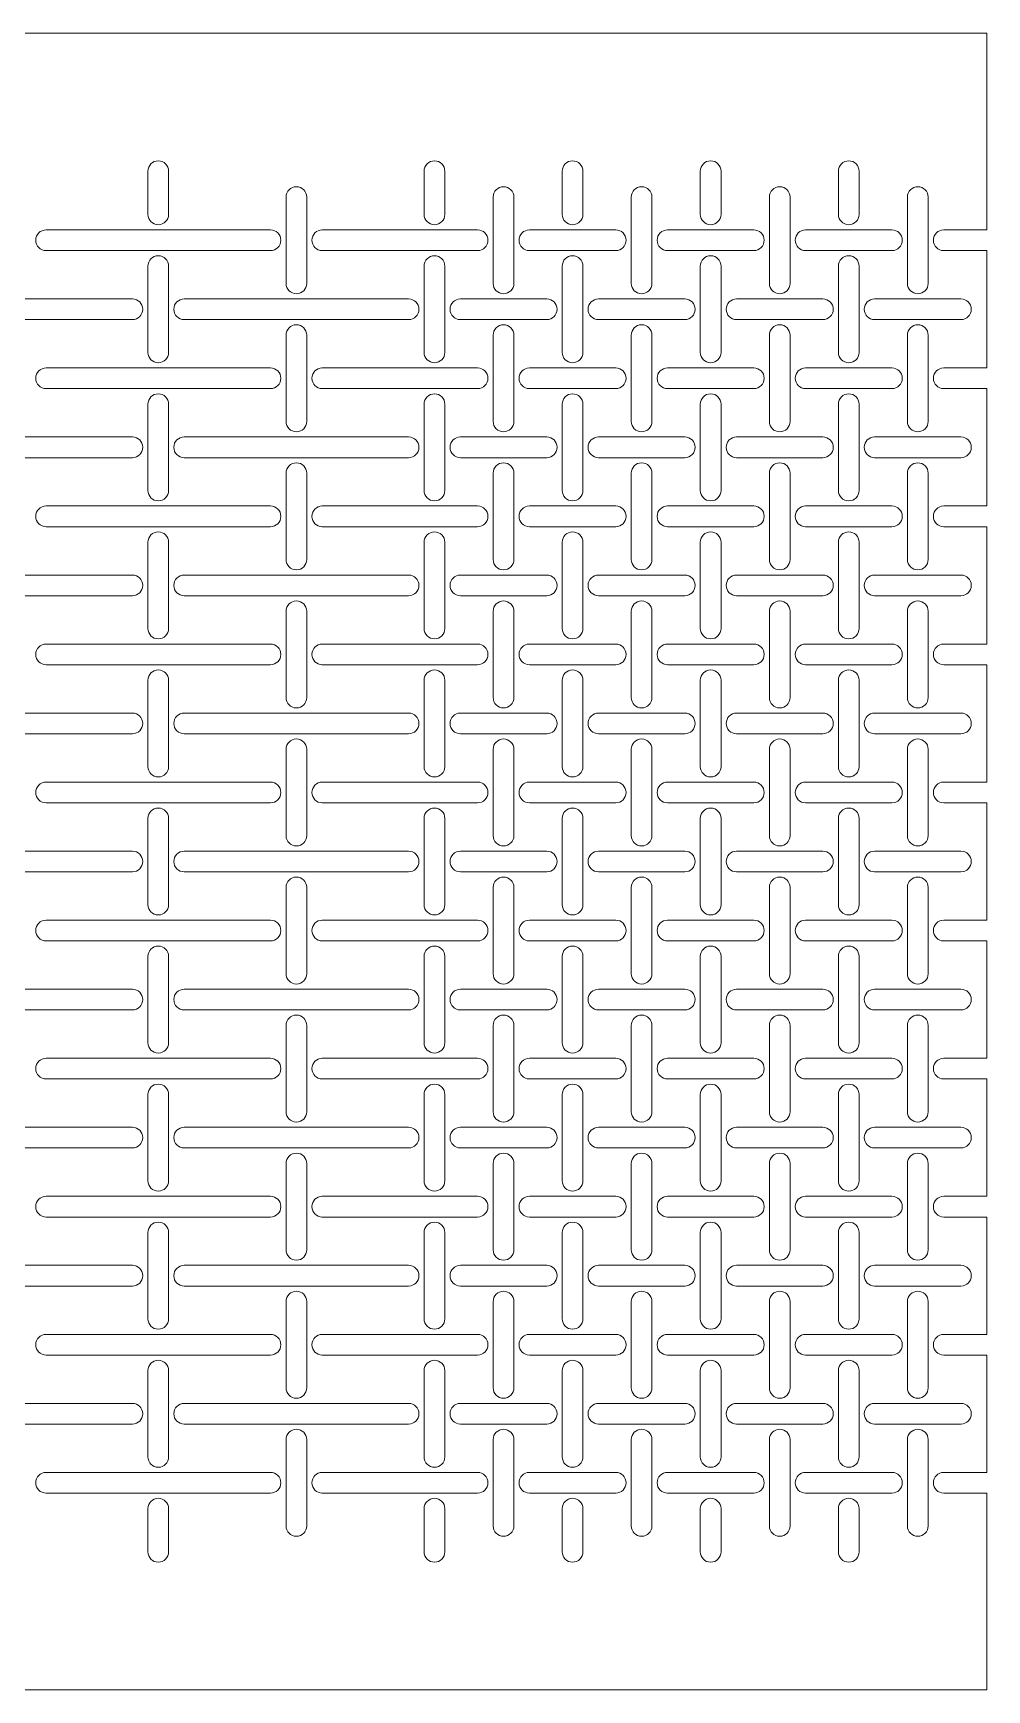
# Model space of a CAD drawing. Header units: metres. Extents: x 0 to 240, y 0 to 240.
# Drawn here: x 101.9 to 240, y 0 to 240 of the extents above; entities that cross this region are included whole.
import ezdxf

# ---------------------------------------------------------------- set-up
doc = ezdxf.new("R2010")
doc.units = ezdxf.units.M
doc.layers.add('TOP', color=1, linetype='Continuous', lineweight=0)

msp = doc.modelspace()

# ---------------------------------------------------------------- linework, layer by layer
at = {"layer": 'TOP'}
for p, q in [((160, 240), (80, 240)), ((240, 240), (160, 240)), ((240, 211.5), (240, 240)), ((118.5, 213.75), (118.5, 220)), ((121.5, 213.75), (121.5, 220)), ((158.5, 213.75), (158.5, 220)), ((161.5, 213.75), (161.5, 220)), ((178.5, 213.75), (178.5, 220)), ((181.5, 213.75), (181.5, 220)), ((198.5, 213.75), (198.5, 220)), ((201.5, 213.75), (201.5, 220)), ((218.5, 213.75), (218.5, 220)), ((221.5, 213.75), (221.5, 220)), ((138.5, 203.75), (138.5, 216.25)), ((141.5, 203.75), (141.5, 216.25)), ((168.5, 203.75), (168.5, 216.25)), ((171.5, 203.75), (171.5, 216.25)), ((188.5, 203.75), (188.5, 216.25)), ((191.5, 203.75), (191.5, 216.25)), ((208.5, 203.75), (208.5, 216.25)), ((211.5, 203.75), (211.5, 216.25)), ((228.5, 203.75), (228.5, 216.25)), ((231.5, 203.75), (231.5, 216.25)), ((103.75, 211.5), (136.25, 211.5)), ((143.75, 211.5), (160, 211.5)), ((160, 211.5), (166.25, 211.5)), ((173.75, 211.5), (186.25, 211.5)), ((193.75, 211.5), (206.25, 211.5)), ((213.75, 211.5), (226.25, 211.5)), ((233.75, 211.5), (240, 211.5)), ((103.75, 208.5), (136.25, 208.5)), ((143.75, 208.5), (160, 208.5)), ((160, 208.5), (166.25, 208.5)), ((173.75, 208.5), (186.25, 208.5)), ((193.75, 208.5), (206.25, 208.5)), ((213.75, 208.5), (226.25, 208.5)), ((233.75, 208.5), (240, 208.5)), ((240, 191.5), (240, 208.5)), ((118.5, 193.75), (118.5, 206.25)), ((121.5, 193.75), (121.5, 206.25)), ((158.5, 193.75), (158.5, 206.25)), ((161.5, 193.75), (161.5, 206.25)), ((178.5, 193.75), (178.5, 206.25)), ((181.5, 193.75), (181.5, 206.25)), ((198.5, 193.75), (198.5, 206.25)), ((201.5, 193.75), (201.5, 206.25)), ((218.5, 193.75), (218.5, 206.25)), ((221.5, 193.75), (221.5, 206.25)), ((83.75, 201.5), (116.25, 201.5)), ((123.75, 201.5), (156.25, 201.5)), ((163.75, 201.5), (176.25, 201.5)), ((183.75, 201.5), (196.25, 201.5)), ((203.75, 201.5), (216.25, 201.5)), ((223.75, 201.5), (236.25, 201.5)), ((83.75, 198.5), (116.25, 198.5)), ((123.75, 198.5), (156.25, 198.5)), ((163.75, 198.5), (176.25, 198.5)), ((183.75, 198.5), (196.25, 198.5)), ((203.75, 198.5), (216.25, 198.5)), ((223.75, 198.5), (236.25, 198.5)), ((138.5, 183.75), (138.5, 196.25)), ((141.5, 183.75), (141.5, 196.25)), ((168.5, 183.75), (168.5, 196.25)), ((171.5, 183.75), (171.5, 196.25)), ((188.5, 183.75), (188.5, 196.25)), ((191.5, 183.75), (191.5, 196.25)), ((208.5, 183.75), (208.5, 196.25)), ((211.5, 183.75), (211.5, 196.25)), ((228.5, 183.75), (228.5, 196.25)), ((231.5, 183.75), (231.5, 196.25)), ((103.75, 191.5), (136.25, 191.5)), ((143.75, 191.5), (160, 191.5)), ((160, 191.5), (166.25, 191.5)), ((173.75, 191.5), (186.25, 191.5)), ((193.75, 191.5), (206.25, 191.5)), ((213.75, 191.5), (226.25, 191.5)), ((233.75, 191.5), (240, 191.5)), ((103.75, 188.5), (136.25, 188.5)), ((143.75, 188.5), (160, 188.5)), ((160, 188.5), (166.25, 188.5)), ((173.75, 188.5), (186.25, 188.5)), ((193.75, 188.5), (206.25, 188.5)), ((213.75, 188.5), (226.25, 188.5)), ((233.75, 188.5), (240, 188.5)), ((240, 171.5), (240, 188.5)), ((118.5, 173.75), (118.5, 186.25)), ((121.5, 173.75), (121.5, 186.25)), ((158.5, 173.75), (158.5, 186.25)), ((161.5, 173.75), (161.5, 186.25)), ((178.5, 173.75), (178.5, 186.25)), ((181.5, 173.75), (181.5, 186.25)), ((198.5, 173.75), (198.5, 186.25)), ((201.5, 173.75), (201.5, 186.25)), ((218.5, 173.75), (218.5, 186.25)), ((221.5, 173.75), (221.5, 186.25)), ((83.75, 181.5), (116.25, 181.5)), ((123.75, 181.5), (156.25, 181.5)), ((163.75, 181.5), (176.25, 181.5)), ((183.75, 181.5), (196.25, 181.5)), ((203.75, 181.5), (216.25, 181.5)), ((223.75, 181.5), (236.25, 181.5)), ((83.75, 178.5), (116.25, 178.5)), ((123.75, 178.5), (156.25, 178.5)), ((163.75, 178.5), (176.25, 178.5)), ((183.75, 178.5), (196.25, 178.5)), ((203.75, 178.5), (216.25, 178.5)), ((223.75, 178.5), (236.25, 178.5)), ((138.5, 163.75), (138.5, 176.25)), ((141.5, 163.75), (141.5, 176.25)), ((168.5, 163.75), (168.5, 176.25)), ((171.5, 163.75), (171.5, 176.25)), ((188.5, 163.75), (188.5, 176.25)), ((191.5, 163.75), (191.5, 176.25)), ((208.5, 163.75), (208.5, 176.25)), ((211.5, 163.75), (211.5, 176.25)), ((228.5, 163.75), (228.5, 176.25)), ((231.5, 163.75), (231.5, 176.25)), ((103.75, 171.5), (136.25, 171.5)), ((143.75, 171.5), (160, 171.5)), ((160, 171.5), (166.25, 171.5)), ((173.75, 171.5), (186.25, 171.5)), ((193.75, 171.5), (206.25, 171.5)), ((213.75, 171.5), (226.25, 171.5)), ((233.75, 171.5), (240, 171.5)), ((103.75, 168.5), (136.25, 168.5)), ((143.75, 168.5), (160, 168.5)), ((160, 168.5), (166.25, 168.5)), ((173.75, 168.5), (186.25, 168.5)), ((193.75, 168.5), (206.25, 168.5)), ((213.75, 168.5), (226.25, 168.5)), ((233.75, 168.5), (240, 168.5)), ((240, 151.5), (240, 168.5)), ((118.5, 153.75), (118.5, 166.25)), ((121.5, 153.75), (121.5, 166.25)), ((158.5, 153.75), (158.5, 166.25)), ((161.5, 153.75), (161.5, 166.25)), ((178.5, 153.75), (178.5, 166.25)), ((181.5, 153.75), (181.5, 166.25)), ((198.5, 153.75), (198.5, 166.25)), ((201.5, 153.75), (201.5, 166.25)), ((218.5, 153.75), (218.5, 166.25)), ((221.5, 153.75), (221.5, 166.25)), ((83.75, 161.5), (116.25, 161.5)), ((123.75, 161.5), (156.25, 161.5)), ((163.75, 161.5), (176.25, 161.5)), ((183.75, 161.5), (196.25, 161.5)), ((203.75, 161.5), (216.25, 161.5)), ((223.75, 161.5), (236.25, 161.5)), ((83.75, 158.5), (116.25, 158.5)), ((123.75, 158.5), (156.25, 158.5)), ((163.75, 158.5), (176.25, 158.5)), ((183.75, 158.5), (196.25, 158.5)), ((203.75, 158.5), (216.25, 158.5)), ((223.75, 158.5), (236.25, 158.5)), ((138.5, 143.75), (138.5, 156.25)), ((141.5, 143.75), (141.5, 156.25)), ((168.5, 143.75), (168.5, 156.25)), ((171.5, 143.75), (171.5, 156.25)), ((188.5, 143.75), (188.5, 156.25)), ((191.5, 143.75), (191.5, 156.25)), ((208.5, 143.75), (208.5, 156.25)), ((211.5, 143.75), (211.5, 156.25)), ((228.5, 143.75), (228.5, 156.25)), ((231.5, 143.75), (231.5, 156.25)), ((103.75, 151.5), (136.25, 151.5)), ((143.75, 151.5), (160, 151.5)), ((160, 151.5), (166.25, 151.5)), ((173.75, 151.5), (186.25, 151.5)), ((193.75, 151.5), (206.25, 151.5)), ((213.75, 151.5), (226.25, 151.5)), ((233.75, 151.5), (240, 151.5)), ((103.75, 148.5), (136.25, 148.5)), ((143.75, 148.5), (160, 148.5)), ((160, 148.5), (166.25, 148.5)), ((173.75, 148.5), (186.25, 148.5)), ((193.75, 148.5), (206.25, 148.5)), ((213.75, 148.5), (226.25, 148.5)), ((233.75, 148.5), (240, 148.5)), ((240, 131.5), (240, 148.5)), ((118.5, 133.75), (118.5, 146.25)), ((121.5, 133.75), (121.5, 146.25)), ((158.5, 133.75), (158.5, 146.25)), ((161.5, 133.75), (161.5, 146.25)), ((178.5, 133.75), (178.5, 146.25)), ((181.5, 133.75), (181.5, 146.25)), ((198.5, 133.75), (198.5, 146.25)), ((201.5, 133.75), (201.5, 146.25)), ((218.5, 133.75), (218.5, 146.25)), ((221.5, 133.75), (221.5, 146.25)), ((83.75, 141.5), (116.25, 141.5)), ((123.75, 141.5), (156.25, 141.5)), ((163.75, 141.5), (176.25, 141.5)), ((183.75, 141.5), (196.25, 141.5)), ((203.75, 141.5), (216.25, 141.5)), ((223.75, 141.5), (236.25, 141.5)), ((83.75, 138.5), (116.25, 138.5)), ((123.75, 138.5), (156.25, 138.5)), ((163.75, 138.5), (176.25, 138.5)), ((183.75, 138.5), (196.25, 138.5)), ((203.75, 138.5), (216.25, 138.5)), ((223.75, 138.5), (236.25, 138.5)), ((138.5, 123.75), (138.5, 136.25)), ((141.5, 123.75), (141.5, 136.25)), ((168.5, 123.75), (168.5, 136.25)), ((171.5, 123.75), (171.5, 136.25)), ((188.5, 123.75), (188.5, 136.25)), ((191.5, 123.75), (191.5, 136.25)), ((208.5, 123.75), (208.5, 136.25)), ((211.5, 123.75), (211.5, 136.25)), ((228.5, 123.75), (228.5, 136.25)), ((231.5, 123.75), (231.5, 136.25)), ((103.75, 131.5), (136.25, 131.5)), ((143.75, 131.5), (160, 131.5)), ((160, 131.5), (166.25, 131.5)), ((173.75, 131.5), (186.25, 131.5)), ((193.75, 131.5), (206.25, 131.5)), ((213.75, 131.5), (226.25, 131.5)), ((233.75, 131.5), (240, 131.5)), ((103.75, 128.5), (136.25, 128.5)), ((143.75, 128.5), (160, 128.5)), ((160, 128.5), (166.25, 128.5)), ((173.75, 128.5), (186.25, 128.5)), ((193.75, 128.5), (206.25, 128.5)), ((213.75, 128.5), (226.25, 128.5)), ((233.75, 128.5), (240, 128.5)), ((240, 111.5), (240, 128.5)), ((118.5, 113.75), (118.5, 126.25)), ((121.5, 113.75), (121.5, 126.25)), ((158.5, 113.75), (158.5, 126.25)), ((161.5, 113.75), (161.5, 126.25)), ((178.5, 113.75), (178.5, 126.25)), ((181.5, 113.75), (181.5, 126.25)), ((198.5, 113.75), (198.5, 126.25)), ((201.5, 113.75), (201.5, 126.25)), ((218.5, 113.75), (218.5, 126.25)), ((221.5, 113.75), (221.5, 126.25)), ((83.75, 121.5), (116.25, 121.5)), ((123.75, 121.5), (156.25, 121.5)), ((163.75, 121.5), (176.25, 121.5)), ((183.75, 121.5), (196.25, 121.5)), ((203.75, 121.5), (216.25, 121.5)), ((223.75, 121.5), (236.25, 121.5)), ((83.75, 118.5), (116.25, 118.5)), ((123.75, 118.5), (156.25, 118.5)), ((163.75, 118.5), (176.25, 118.5)), ((183.75, 118.5), (196.25, 118.5)), ((203.75, 118.5), (216.25, 118.5)), ((223.75, 118.5), (236.25, 118.5)), ((138.5, 103.75), (138.5, 116.25)), ((141.5, 103.75), (141.5, 116.25)), ((168.5, 103.75), (168.5, 116.25)), ((171.5, 103.75), (171.5, 116.25)), ((188.5, 103.75), (188.5, 116.25)), ((191.5, 103.75), (191.5, 116.25)), ((208.5, 103.75), (208.5, 116.25)), ((211.5, 103.75), (211.5, 116.25)), ((228.5, 103.75), (228.5, 116.25)), ((231.5, 103.75), (231.5, 116.25)), ((103.75, 111.5), (136.25, 111.5)), ((143.75, 111.5), (160, 111.5)), ((160, 111.5), (166.25, 111.5)), ((173.75, 111.5), (186.25, 111.5)), ((193.75, 111.5), (206.25, 111.5)), ((213.75, 111.5), (226.25, 111.5)), ((233.75, 111.5), (240, 111.5)), ((103.75, 108.5), (136.25, 108.5)), ((143.75, 108.5), (160, 108.5)), ((160, 108.5), (166.25, 108.5)), ((173.75, 108.5), (186.25, 108.5)), ((193.75, 108.5), (206.25, 108.5)), ((213.75, 108.5), (226.25, 108.5)), ((233.75, 108.5), (240, 108.5)), ((240, 91.5), (240, 108.5)), ((118.5, 93.75), (118.5, 106.25)), ((121.5, 93.75), (121.5, 106.25)), ((158.5, 93.75), (158.5, 106.25)), ((161.5, 93.75), (161.5, 106.25)), ((178.5, 93.75), (178.5, 106.25)), ((181.5, 93.75), (181.5, 106.25)), ((198.5, 93.75), (198.5, 106.25)), ((201.5, 93.75), (201.5, 106.25)), ((218.5, 93.75), (218.5, 106.25)), ((221.5, 93.75), (221.5, 106.25)), ((83.75, 101.5), (116.25, 101.5)), ((123.75, 101.5), (156.25, 101.5)), ((163.75, 101.5), (176.25, 101.5)), ((183.75, 101.5), (196.25, 101.5)), ((203.75, 101.5), (216.25, 101.5)), ((223.75, 101.5), (236.25, 101.5)), ((83.75, 98.5), (116.25, 98.5)), ((123.75, 98.5), (156.25, 98.5)), ((163.75, 98.5), (176.25, 98.5)), ((183.75, 98.5), (196.25, 98.5)), ((203.75, 98.5), (216.25, 98.5)), ((223.75, 98.5), (236.25, 98.5)), ((138.5, 83.75), (138.5, 96.25)), ((141.5, 83.75), (141.5, 96.25)), ((168.5, 83.75), (168.5, 96.25)), ((171.5, 83.75), (171.5, 96.25)), ((188.5, 83.75), (188.5, 96.25)), ((191.5, 83.75), (191.5, 96.25)), ((208.5, 83.75), (208.5, 96.25)), ((211.5, 83.75), (211.5, 96.25)), ((228.5, 83.75), (228.5, 96.25)), ((231.5, 83.75), (231.5, 96.25)), ((103.75, 91.5), (136.25, 91.5)), ((143.75, 91.5), (160, 91.5)), ((160, 91.5), (166.25, 91.5)), ((173.75, 91.5), (186.25, 91.5)), ((193.75, 91.5), (206.25, 91.5)), ((213.75, 91.5), (226.25, 91.5)), ((233.75, 91.5), (240, 91.5)), ((103.75, 88.5), (136.25, 88.5)), ((143.75, 88.5), (160, 88.5)), ((160, 88.5), (166.25, 88.5)), ((173.75, 88.5), (186.25, 88.5)), ((193.75, 88.5), (206.25, 88.5)), ((213.75, 88.5), (226.25, 88.5)), ((233.75, 88.5), (240, 88.5)), ((240, 71.5), (240, 88.5)), ((118.5, 73.75), (118.5, 86.25)), ((121.5, 73.75), (121.5, 86.25)), ((158.5, 73.75), (158.5, 86.25)), ((161.5, 73.75), (161.5, 86.25)), ((178.5, 73.75), (178.5, 86.25)), ((181.5, 73.75), (181.5, 86.25)), ((198.5, 73.75), (198.5, 86.25)), ((201.5, 73.75), (201.5, 86.25)), ((218.5, 73.75), (218.5, 86.25)), ((221.5, 73.75), (221.5, 86.25)), ((83.75, 81.5), (116.25, 81.5)), ((123.75, 81.5), (156.25, 81.5)), ((163.75, 81.5), (176.25, 81.5)), ((183.75, 81.5), (196.25, 81.5)), ((203.75, 81.5), (216.25, 81.5)), ((223.75, 81.5), (236.25, 81.5)), ((83.75, 78.5), (116.25, 78.5)), ((123.75, 78.5), (156.25, 78.5)), ((163.75, 78.5), (176.25, 78.5)), ((183.75, 78.5), (196.25, 78.5)), ((203.75, 78.5), (216.25, 78.5)), ((223.75, 78.5), (236.25, 78.5)), ((138.5, 63.75), (138.5, 76.25)), ((141.5, 63.75), (141.5, 76.25)), ((168.5, 63.75), (168.5, 76.25)), ((171.5, 63.75), (171.5, 76.25)), ((188.5, 63.75), (188.5, 76.25)), ((191.5, 63.75), (191.5, 76.25)), ((208.5, 63.75), (208.5, 76.25)), ((211.5, 63.75), (211.5, 76.25)), ((228.5, 63.75), (228.5, 76.25)), ((231.5, 63.75), (231.5, 76.25)), ((103.75, 71.5), (136.25, 71.5)), ((143.75, 71.5), (160, 71.5)), ((160, 71.5), (166.25, 71.5)), ((173.75, 71.5), (186.25, 71.5)), ((193.75, 71.5), (206.25, 71.5)), ((213.75, 71.5), (226.25, 71.5)), ((233.75, 71.5), (240, 71.5)), ((103.75, 68.5), (136.25, 68.5)), ((143.75, 68.5), (160, 68.5)), ((160, 68.5), (166.25, 68.5)), ((173.75, 68.5), (186.25, 68.5)), ((193.75, 68.5), (206.25, 68.5)), ((213.75, 68.5), (226.25, 68.5)), ((233.75, 68.5), (240, 68.5)), ((240, 51.5), (240, 68.5)), ((118.5, 53.75), (118.5, 66.25)), ((121.5, 53.75), (121.5, 66.25)), ((158.5, 53.75), (158.5, 66.25)), ((161.5, 53.75), (161.5, 66.25)), ((178.5, 53.75), (178.5, 66.25)), ((181.5, 53.75), (181.5, 66.25)), ((198.5, 53.75), (198.5, 66.25)), ((201.5, 53.75), (201.5, 66.25)), ((218.5, 53.75), (218.5, 66.25)), ((221.5, 53.75), (221.5, 66.25)), ((83.75, 61.5), (116.25, 61.5)), ((123.75, 61.5), (156.25, 61.5)), ((163.75, 61.5), (176.25, 61.5)), ((183.75, 61.5), (196.25, 61.5)), ((203.75, 61.5), (216.25, 61.5)), ((223.75, 61.5), (236.25, 61.5)), ((83.75, 58.5), (116.25, 58.5)), ((123.75, 58.5), (156.25, 58.5)), ((163.75, 58.5), (176.25, 58.5)), ((183.75, 58.5), (196.25, 58.5)), ((203.75, 58.5), (216.25, 58.5)), ((223.75, 58.5), (236.25, 58.5)), ((138.5, 43.75), (138.5, 56.25)), ((141.5, 43.75), (141.5, 56.25)), ((168.5, 43.75), (168.5, 56.25)), ((171.5, 43.75), (171.5, 56.25)), ((188.5, 43.75), (188.5, 56.25)), ((191.5, 43.75), (191.5, 56.25)), ((208.5, 43.75), (208.5, 56.25)), ((211.5, 43.75), (211.5, 56.25)), ((228.5, 43.75), (228.5, 56.25)), ((231.5, 43.75), (231.5, 56.25)), ((103.75, 51.5), (136.25, 51.5)), ((143.75, 51.5), (160, 51.5)), ((160, 51.5), (166.25, 51.5)), ((173.75, 51.5), (186.25, 51.5)), ((193.75, 51.5), (206.25, 51.5)), ((213.75, 51.5), (226.25, 51.5)), ((233.75, 51.5), (240, 51.5)), ((103.75, 48.5), (136.25, 48.5)), ((143.75, 48.5), (160, 48.5)), ((160, 48.5), (166.25, 48.5)), ((173.75, 48.5), (186.25, 48.5)), ((193.75, 48.5), (206.25, 48.5)), ((213.75, 48.5), (226.25, 48.5)), ((233.75, 48.5), (240, 48.5)), ((240, 31.5), (240, 48.5)), ((118.5, 33.75), (118.5, 46.25)), ((121.5, 33.75), (121.5, 46.25)), ((158.5, 33.75), (158.5, 46.25)), ((161.5, 33.75), (161.5, 46.25)), ((178.5, 33.75), (178.5, 46.25)), ((181.5, 33.75), (181.5, 46.25)), ((198.5, 33.75), (198.5, 46.25)), ((201.5, 33.75), (201.5, 46.25)), ((218.5, 33.75), (218.5, 46.25)), ((221.5, 33.75), (221.5, 46.25)), ((83.75, 41.5), (116.25, 41.5)), ((123.75, 41.5), (156.25, 41.5)), ((163.75, 41.5), (176.25, 41.5)), ((183.75, 41.5), (196.25, 41.5)), ((203.75, 41.5), (216.25, 41.5)), ((223.75, 41.5), (236.25, 41.5)), ((83.75, 38.5), (116.25, 38.5)), ((123.75, 38.5), (156.25, 38.5)), ((163.75, 38.5), (176.25, 38.5)), ((183.75, 38.5), (196.25, 38.5)), ((203.75, 38.5), (216.25, 38.5)), ((223.75, 38.5), (236.25, 38.5)), ((138.5, 23.75), (138.5, 36.25)), ((141.5, 23.75), (141.5, 36.25)), ((168.5, 23.75), (168.5, 36.25)), ((171.5, 23.75), (171.5, 36.25)), ((188.5, 23.75), (188.5, 36.25)), ((191.5, 23.75), (191.5, 36.25)), ((208.5, 23.75), (208.5, 36.25)), ((211.5, 23.75), (211.5, 36.25)), ((228.5, 23.75), (228.5, 36.25)), ((231.5, 23.75), (231.5, 36.25)), ((103.75, 31.5), (136.25, 31.5)), ((143.75, 31.5), (160, 31.5)), ((160, 31.5), (166.25, 31.5)), ((173.75, 31.5), (186.25, 31.5)), ((193.75, 31.5), (206.25, 31.5)), ((213.75, 31.5), (226.25, 31.5)), ((233.75, 31.5), (240, 31.5)), ((103.75, 28.5), (136.25, 28.5)), ((143.75, 28.5), (160, 28.5)), ((160, 28.5), (166.25, 28.5)), ((173.75, 28.5), (186.25, 28.5)), ((193.75, 28.5), (206.25, 28.5)), ((213.75, 28.5), (226.25, 28.5)), ((233.75, 28.5), (240, 28.5)), ((240, 0), (240, 28.5)), ((118.5, 20), (118.5, 26.25)), ((121.5, 20), (121.5, 26.25)), ((158.5, 20), (158.5, 26.25)), ((161.5, 20), (161.5, 26.25)), ((178.5, 20), (178.5, 26.25)), ((181.5, 20), (181.5, 26.25)), ((198.5, 20), (198.5, 26.25)), ((201.5, 20), (201.5, 26.25)), ((218.5, 20), (218.5, 26.25)), ((221.5, 20), (221.5, 26.25)), ((80, 0), (160, 0)), ((160, 0), (240, 0))]:
    msp.add_line(p, q, dxfattribs=at)
for centre, start, end in [((120, 220), 0, 180), ((160, 220), 0, 180), ((180, 220), 0, 180), ((200, 220), 0, 180), ((220, 220), 0, 180), ((140, 216.25), 0, 180), ((170, 216.25), 0, 180), ((190, 216.25), 0, 180), ((210, 216.25), 0, 180), ((230, 216.25), 0, 180), ((120, 213.75), -180, 0), ((160, 213.75), -180, 0), ((180, 213.75), -180, 0), ((200, 213.75), -180, 0), ((220, 213.75), -180, 0), ((103.75, 210), -270, -90), ((136.25, 210), -90, 90), ((143.75, 210), -270, -90), ((166.25, 210), -90, 90), ((173.75, 210), -270, -90), ((186.25, 210), -90, 90), ((193.75, 210), -270, -90), ((206.25, 210), -90, 90), ((213.75, 210), -270, -90), ((226.25, 210), -90, 90), ((233.75, 210), -270, -90), ((120, 206.25), 0, 180), ((160, 206.25), 0, 180), ((180, 206.25), 0, 180), ((200, 206.25), 0, 180), ((220, 206.25), 0, 180), ((140, 203.75), -180, 0), ((170, 203.75), -180, 0), ((190, 203.75), -180, 0), ((210, 203.75), -180, 0), ((230, 203.75), -180, 0), ((116.25, 200), -90, 90), ((123.75, 200), -270, -90), ((156.25, 200), -90, 90), ((163.75, 200), -270, -90), ((176.25, 200), -90, 90), ((183.75, 200), -270, -90), ((196.25, 200), -90, 90), ((203.75, 200), -270, -90), ((216.25, 200), -90, 90), ((223.75, 200), -270, -90), ((236.25, 200), -90, 90), ((140, 196.25), 0, 180), ((170, 196.25), 0, 180), ((190, 196.25), 0, 180), ((210, 196.25), 0, 180), ((230, 196.25), 0, 180), ((120, 193.75), -180, 0), ((160, 193.75), -180, 0), ((180, 193.75), -180, 0), ((200, 193.75), -180, 0), ((220, 193.75), -180, 0), ((103.75, 190), -270, -90), ((136.25, 190), -90, 90), ((143.75, 190), -270, -90), ((166.25, 190), -90, 90), ((173.75, 190), -270, -90), ((186.25, 190), -90, 90), ((193.75, 190), -270, -90), ((206.25, 190), -90, 90), ((213.75, 190), -270, -90), ((226.25, 190), -90, 90), ((233.75, 190), -270, -90), ((120, 186.25), 0, 180), ((160, 186.25), 0, 180), ((180, 186.25), 0, 180), ((200, 186.25), 0, 180), ((220, 186.25), 0, 180), ((140, 183.75), -180, 0), ((170, 183.75), -180, 0), ((190, 183.75), -180, 0), ((210, 183.75), -180, 0), ((230, 183.75), -180, 0), ((116.25, 180), -90, 90), ((123.75, 180), -270, -90), ((156.25, 180), -90, 90), ((163.75, 180), -270, -90), ((176.25, 180), -90, 90), ((183.75, 180), -270, -90), ((196.25, 180), -90, 90), ((203.75, 180), -270, -90), ((216.25, 180), -90, 90), ((223.75, 180), -270, -90), ((236.25, 180), -90, 90), ((140, 176.25), 0, 180), ((170, 176.25), 0, 180), ((190, 176.25), 0, 180), ((210, 176.25), 0, 180), ((230, 176.25), 0, 180), ((120, 173.75), -180, 0), ((160, 173.75), -180, 0), ((180, 173.75), -180, 0), ((200, 173.75), -180, 0), ((220, 173.75), -180, 0), ((103.75, 170), -270, -90), ((136.25, 170), -90, 90), ((143.75, 170), -270, -90), ((166.25, 170), -90, 90), ((173.75, 170), -270, -90), ((186.25, 170), -90, 90), ((193.75, 170), -270, -90), ((206.25, 170), -90, 90), ((213.75, 170), -270, -90), ((226.25, 170), -90, 90), ((233.75, 170), -270, -90), ((120, 166.25), 0, 180), ((160, 166.25), 0, 180), ((180, 166.25), 0, 180), ((200, 166.25), 0, 180), ((220, 166.25), 0, 180), ((140, 163.75), -180, 0), ((170, 163.75), -180, 0), ((190, 163.75), -180, 0), ((210, 163.75), -180, 0), ((230, 163.75), -180, 0), ((116.25, 160), -90, 90), ((123.75, 160), -270, -90), ((156.25, 160), -90, 90), ((163.75, 160), -270, -90), ((176.25, 160), -90, 90), ((183.75, 160), -270, -90), ((196.25, 160), -90, 90), ((203.75, 160), -270, -90), ((216.25, 160), -90, 90), ((223.75, 160), -270, -90), ((236.25, 160), -90, 90), ((140, 156.25), 0, 180), ((170, 156.25), 0, 180), ((190, 156.25), 0, 180), ((210, 156.25), 0, 180), ((230, 156.25), 0, 180), ((120, 153.75), -180, 0), ((160, 153.75), -180, 0), ((180, 153.75), -180, 0), ((200, 153.75), -180, 0), ((220, 153.75), -180, 0), ((103.75, 150), -270, -90), ((136.25, 150), -90, 90), ((143.75, 150), -270, -90), ((166.25, 150), -90, 90), ((173.75, 150), -270, -90), ((186.25, 150), -90, 90), ((193.75, 150), -270, -90), ((206.25, 150), -90, 90), ((213.75, 150), -270, -90), ((226.25, 150), -90, 90), ((233.75, 150), -270, -90), ((120, 146.25), 0, 180), ((160, 146.25), 0, 180), ((180, 146.25), 0, 180), ((200, 146.25), 0, 180), ((220, 146.25), 0, 180), ((140, 143.75), -180, 0), ((170, 143.75), -180, 0), ((190, 143.75), -180, 0), ((210, 143.75), -180, 0), ((230, 143.75), -180, 0), ((116.25, 140), -90, 90), ((123.75, 140), -270, -90), ((156.25, 140), -90, 90), ((163.75, 140), -270, -90), ((176.25, 140), -90, 90), ((183.75, 140), -270, -90), ((196.25, 140), -90, 90), ((203.75, 140), -270, -90), ((216.25, 140), -90, 90), ((223.75, 140), -270, -90), ((236.25, 140), -90, 90), ((140, 136.25), 0, 180), ((170, 136.25), 0, 180), ((190, 136.25), 0, 180), ((210, 136.25), 0, 180), ((230, 136.25), 0, 180), ((120, 133.75), -180, 0), ((160, 133.75), -180, 0), ((180, 133.75), -180, 0), ((200, 133.75), -180, 0), ((220, 133.75), -180, 0), ((103.75, 130), -270, -90), ((136.25, 130), -90, 90), ((143.75, 130), -270, -90), ((166.25, 130), -90, 90), ((173.75, 130), -270, -90), ((186.25, 130), -90, 90), ((193.75, 130), -270, -90), ((206.25, 130), -90, 90), ((213.75, 130), -270, -90), ((226.25, 130), -90, 90), ((233.75, 130), -270, -90), ((120, 126.25), 0, 180), ((160, 126.25), 0, 180), ((180, 126.25), 0, 180), ((200, 126.25), 0, 180), ((220, 126.25), 0, 180), ((140, 123.75), -180, 0), ((170, 123.75), -180, 0), ((190, 123.75), -180, 0), ((210, 123.75), -180, 0), ((230, 123.75), -180, 0), ((116.25, 120), -90, 90), ((123.75, 120), -270, -90), ((156.25, 120), -90, 90), ((163.75, 120), -270, -90), ((176.25, 120), -90, 90), ((183.75, 120), -270, -90), ((196.25, 120), -90, 90), ((203.75, 120), -270, -90), ((216.25, 120), -90, 90), ((223.75, 120), -270, -90), ((236.25, 120), -90, 90), ((140, 116.25), 0, 180), ((170, 116.25), 0, 180), ((190, 116.25), 0, 180), ((210, 116.25), 0, 180), ((230, 116.25), 0, 180), ((120, 113.75), -180, 0), ((160, 113.75), -180, 0), ((180, 113.75), -180, 0), ((200, 113.75), -180, 0), ((220, 113.75), -180, 0), ((103.75, 110), -270, -90), ((136.25, 110), -90, 90), ((143.75, 110), -270, -90), ((166.25, 110), -90, 90), ((173.75, 110), -270, -90), ((186.25, 110), -90, 90), ((193.75, 110), -270, -90), ((206.25, 110), -90, 90), ((213.75, 110), -270, -90), ((226.25, 110), -90, 90), ((233.75, 110), -270, -90), ((120, 106.25), 0, 180), ((160, 106.25), 0, 180), ((180, 106.25), 0, 180), ((200, 106.25), 0, 180), ((220, 106.25), 0, 180), ((140, 103.75), -180, 0), ((170, 103.75), -180, 0), ((190, 103.75), -180, 0), ((210, 103.75), -180, 0), ((230, 103.75), -180, 0), ((116.25, 100), -90, 90), ((123.75, 100), -270, -90), ((156.25, 100), -90, 90), ((163.75, 100), -270, -90), ((176.25, 100), -90, 90), ((183.75, 100), -270, -90), ((196.25, 100), -90, 90), ((203.75, 100), -270, -90), ((216.25, 100), -90, 90), ((223.75, 100), -270, -90), ((236.25, 100), -90, 90), ((140, 96.25), 0, 180), ((170, 96.25), 0, 180), ((190, 96.25), 0, 180), ((210, 96.25), 0, 180), ((230, 96.25), 0, 180), ((120, 93.75), -180, 0), ((160, 93.75), -180, 0), ((180, 93.75), -180, 0), ((200, 93.75), -180, 0), ((220, 93.75), -180, 0), ((103.75, 90), -270, -90), ((136.25, 90), -90, 90), ((143.75, 90), -270, -90), ((166.25, 90), -90, 90), ((173.75, 90), -270, -90), ((186.25, 90), -90, 90), ((193.75, 90), -270, -90), ((206.25, 90), -90, 90), ((213.75, 90), -270, -90), ((226.25, 90), -90, 90), ((233.75, 90), -270, -90), ((120, 86.25), 0, 180), ((160, 86.25), 0, 180), ((180, 86.25), 0, 180), ((200, 86.25), 0, 180), ((220, 86.25), 0, 180), ((140, 83.75), -180, 0), ((170, 83.75), -180, 0), ((190, 83.75), -180, 0), ((210, 83.75), -180, 0), ((230, 83.75), -180, 0), ((116.25, 80), -90, 90), ((123.75, 80), -270, -90), ((156.25, 80), -90, 90), ((163.75, 80), -270, -90), ((176.25, 80), -90, 90), ((183.75, 80), -270, -90), ((196.25, 80), -90, 90), ((203.75, 80), -270, -90), ((216.25, 80), -90, 90), ((223.75, 80), -270, -90), ((236.25, 80), -90, 90), ((140, 76.25), 0, 180), ((170, 76.25), 0, 180), ((190, 76.25), 0, 180), ((210, 76.25), 0, 180), ((230, 76.25), 0, 180), ((120, 73.75), -180, 0), ((160, 73.75), -180, 0), ((180, 73.75), -180, 0), ((200, 73.75), -180, 0), ((220, 73.75), -180, 0), ((103.75, 70), -270, -90), ((136.25, 70), -90, 90), ((143.75, 70), -270, -90), ((166.25, 70), -90, 90), ((173.75, 70), -270, -90), ((186.25, 70), -90, 90), ((193.75, 70), -270, -90), ((206.25, 70), -90, 90), ((213.75, 70), -270, -90), ((226.25, 70), -90, 90), ((233.75, 70), -270, -90), ((120, 66.25), 0, 180), ((160, 66.25), 0, 180), ((180, 66.25), 0, 180), ((200, 66.25), 0, 180), ((220, 66.25), 0, 180), ((140, 63.75), -180, 0), ((170, 63.75), -180, 0), ((190, 63.75), -180, 0), ((210, 63.75), -180, 0), ((230, 63.75), -180, 0), ((116.25, 60), -90, 90), ((123.75, 60), -270, -90), ((156.25, 60), -90, 90), ((163.75, 60), -270, -90), ((176.25, 60), -90, 90), ((183.75, 60), -270, -90), ((196.25, 60), -90, 90), ((203.75, 60), -270, -90), ((216.25, 60), -90, 90), ((223.75, 60), -270, -90), ((236.25, 60), -90, 90), ((140, 56.25), 0, 180), ((170, 56.25), 0, 180), ((190, 56.25), 0, 180), ((210, 56.25), 0, 180), ((230, 56.25), 0, 180), ((120, 53.75), -180, 0), ((160, 53.75), -180, 0), ((180, 53.75), -180, 0), ((200, 53.75), -180, 0), ((220, 53.75), -180, 0), ((103.75, 50), -270, -90), ((136.25, 50), -90, 90), ((143.75, 50), -270, -90), ((166.25, 50), -90, 90), ((173.75, 50), -270, -90), ((186.25, 50), -90, 90), ((193.75, 50), -270, -90), ((206.25, 50), -90, 90), ((213.75, 50), -270, -90), ((226.25, 50), -90, 90), ((233.75, 50), -270, -90), ((120, 46.25), 0, 180), ((160, 46.25), 0, 180), ((180, 46.25), 0, 180), ((200, 46.25), 0, 180), ((220, 46.25), 0, 180), ((140, 43.75), -180, 0), ((170, 43.75), -180, 0), ((190, 43.75), -180, 0), ((210, 43.75), -180, 0), ((230, 43.75), -180, 0), ((116.25, 40), -90, 90), ((123.75, 40), -270, -90), ((156.25, 40), -90, 90), ((163.75, 40), -270, -90), ((176.25, 40), -90, 90), ((183.75, 40), -270, -90), ((196.25, 40), -90, 90), ((203.75, 40), -270, -90), ((216.25, 40), -90, 90), ((223.75, 40), -270, -90), ((236.25, 40), -90, 90), ((140, 36.25), 0, 180), ((170, 36.25), 0, 180), ((190, 36.25), 0, 180), ((210, 36.25), 0, 180), ((230, 36.25), 0, 180), ((120, 33.75), -180, 0), ((160, 33.75), -180, 0), ((180, 33.75), -180, 0), ((200, 33.75), -180, 0), ((220, 33.75), -180, 0), ((103.75, 30), -270, -90), ((136.25, 30), -90, 90), ((143.75, 30), -270, -90), ((166.25, 30), -90, 90), ((173.75, 30), -270, -90), ((186.25, 30), -90, 90), ((193.75, 30), -270, -90), ((206.25, 30), -90, 90), ((213.75, 30), -270, -90), ((226.25, 30), -90, 90), ((233.75, 30), -270, -90), ((120, 26.25), 0, 180), ((160, 26.25), 0, 180), ((180, 26.25), 0, 180), ((200, 26.25), 0, 180), ((220, 26.25), 0, 180), ((140, 23.75), -180, 0), ((170, 23.75), -180, 0), ((190, 23.75), -180, 0), ((210, 23.75), -180, 0), ((230, 23.75), -180, 0), ((120, 20), -180, 0), ((160, 20), -180, 0), ((180, 20), -180, 0), ((200, 20), -180, 0), ((220, 20), -180, 0)]:
    msp.add_arc(centre, 1.5, start, end, dxfattribs=at)

doc.saveas('drawing.dxf')
